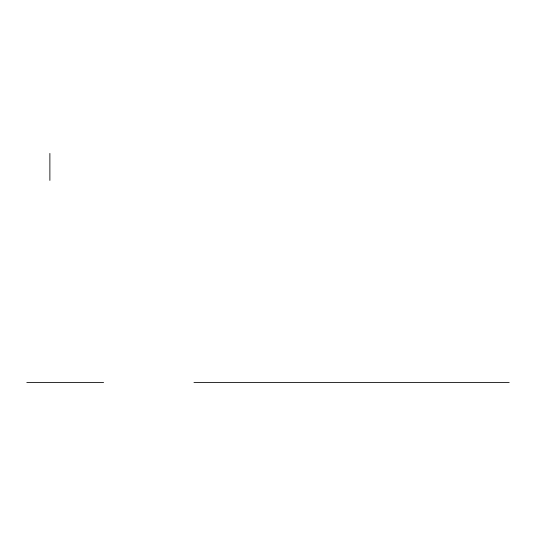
<?xml version="1.0" encoding="UTF-8"?>
<svg xmlns="http://www.w3.org/2000/svg" width="536" height="536" viewBox="0 0 536 536"><rect width="100%" height="100%" fill="white"/><g stroke="black" fill="none" stroke-linecap="round" stroke-linejoin="round"><path stroke-width="0.8" d="M26.8 382.583L103.602 382.583M193.958 382.583L509.2 382.583M49.882 153.417L49.882 180.424"/></g></svg>
